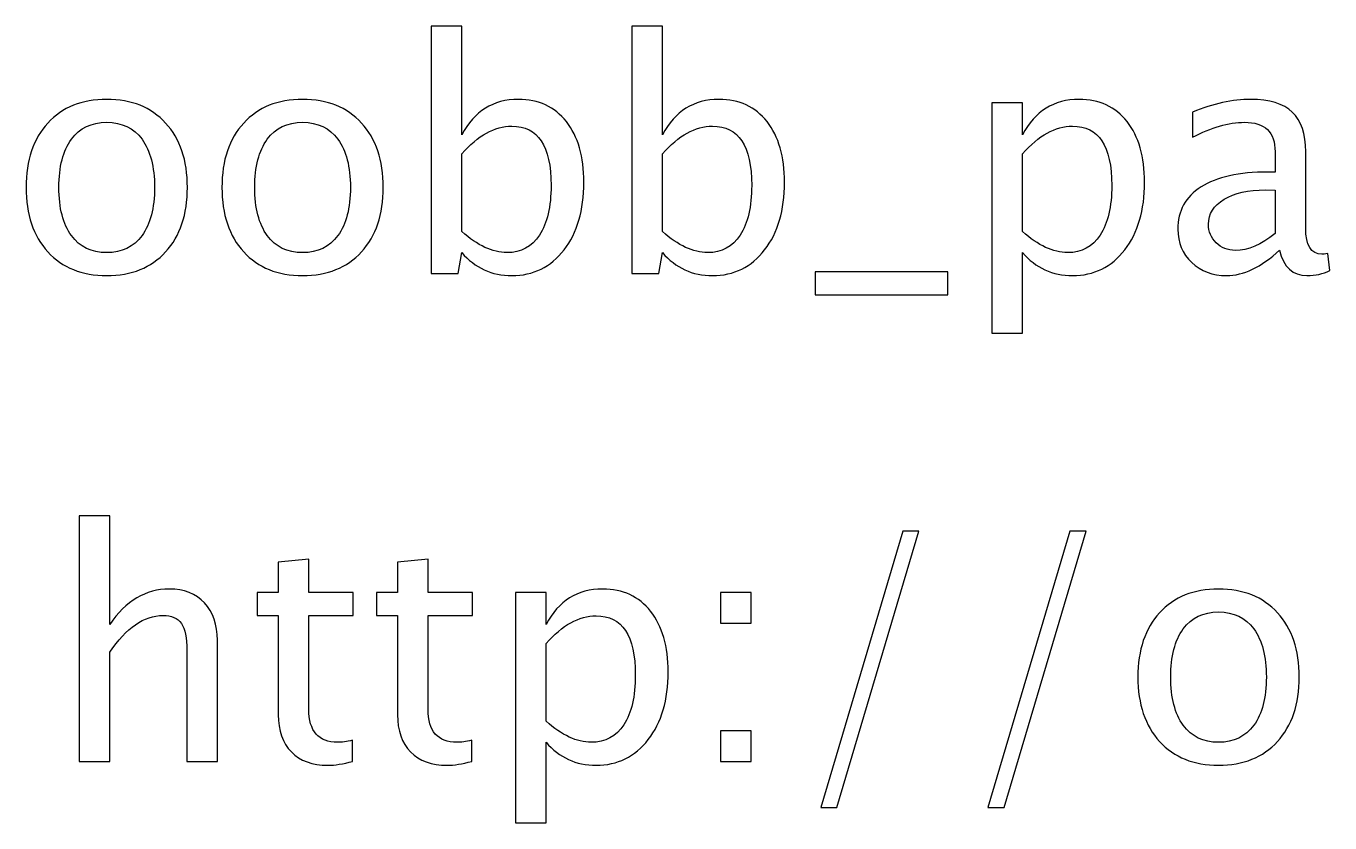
# Model space of a CAD drawing. Header units: centimetres. Extents: x -142 to 94, y -75 to 149.
# Drawn here: x -141.8 to -136.6, y 124.97 to 128.15 of the extents above; entities that cross this region are included whole.
import ezdxf

# ---------------------------------------------------------------- set-up
doc = ezdxf.new("R2010")
doc.units = ezdxf.units.CM
doc.header["$MEASUREMENT"] = 0
doc.layers.add('Layer 1', color=7, linetype='Continuous')

msp = doc.modelspace()

# ---------------------------------------------------------------- linework, layer by layer
at = {"layer": 'Layer 1'}
for points, knots in [([(-140.18315, 127.16282), (-140.18315, 127.16282), (-140.18315, 128.14961), (-140.18315, 128.14961), (-140.18315, 128.14961), (-140.18315, 128.14961), (-140.06123, 128.14961), (-140.06123, 128.14961), (-140.06123, 128.14961), (-140.06123, 128.14961), (-140.06123, 127.71633), (-140.06123, 127.71633), (-140.06123, 127.71633), (-140.01128, 127.81052), (-139.93613, 127.85751), (-139.83602, 127.85751), (-139.83602, 127.85751), (-139.75495, 127.85751), (-139.69124, 127.82809), (-139.64467, 127.76903), (-139.64467, 127.76903), (-139.5981, 127.70998), (-139.57482, 127.62933), (-139.57482, 127.5271), (-139.57482, 127.5271), (-139.57482, 127.41576), (-139.60128, 127.3258), (-139.65398, 127.25765), (-139.65398, 127.25765), (-139.70669, 127.18928), (-139.77611, 127.1552), (-139.86205, 127.1552), (-139.86205, 127.1552), (-139.94185, 127.1552), (-140.00831, 127.18568), (-140.06123, 127.24685), (-140.06123, 127.24685), (-140.06123, 127.24685), (-140.07605, 127.16282), (-140.07605, 127.16282), (-140.07605, 127.16282), (-140.07605, 127.16282), (-140.18315, 127.16282), (-140.18315, 127.16282)], [0, 0, 0, 0, 0.0833333, 0.0833333, 0.0833333, 0.0833333, 0.1666667, 0.1666667, 0.1666667, 0.1666667, 0.25, 0.25, 0.25, 0.25, 0.3333333, 0.3333333, 0.3333333, 0.3333333, 0.4166667, 0.4166667, 0.4166667, 0.4166667, 0.5, 0.5, 0.5, 0.5, 0.5833333, 0.5833333, 0.5833333, 0.5833333, 0.6666667, 0.6666667, 0.6666667, 0.6666667, 0.75, 0.75, 0.75, 0.75, 0.8333333, 0.8333333, 0.8333333, 0.8333333, 1, 1, 1, 1]), ([(-139.3839, 127.16282), (-139.3839, 127.16282), (-139.3839, 128.14961), (-139.3839, 128.14961), (-139.3839, 128.14961), (-139.3839, 128.14961), (-139.26198, 128.14961), (-139.26198, 128.14961), (-139.26198, 128.14961), (-139.26198, 128.14961), (-139.26198, 127.71633), (-139.26198, 127.71633), (-139.26198, 127.71633), (-139.21203, 127.81052), (-139.13688, 127.85751), (-139.03677, 127.85751), (-139.03677, 127.85751), (-138.9557, 127.85751), (-138.89199, 127.82809), (-138.84542, 127.76903), (-138.84542, 127.76903), (-138.79885, 127.70998), (-138.77557, 127.62933), (-138.77557, 127.5271), (-138.77557, 127.5271), (-138.77557, 127.41576), (-138.80203, 127.3258), (-138.85473, 127.25765), (-138.85473, 127.25765), (-138.90744, 127.18928), (-138.97686, 127.1552), (-139.0628, 127.1552), (-139.0628, 127.1552), (-139.1426, 127.1552), (-139.20906, 127.18568), (-139.26198, 127.24685), (-139.26198, 127.24685), (-139.26198, 127.24685), (-139.2768, 127.16282), (-139.2768, 127.16282), (-139.2768, 127.16282), (-139.2768, 127.16282), (-139.3839, 127.16282), (-139.3839, 127.16282)], [0, 0, 0, 0, 0.0833333, 0.0833333, 0.0833333, 0.0833333, 0.1666667, 0.1666667, 0.1666667, 0.1666667, 0.25, 0.25, 0.25, 0.25, 0.3333333, 0.3333333, 0.3333333, 0.3333333, 0.4166667, 0.4166667, 0.4166667, 0.4166667, 0.5, 0.5, 0.5, 0.5, 0.5833333, 0.5833333, 0.5833333, 0.5833333, 0.6666667, 0.6666667, 0.6666667, 0.6666667, 0.75, 0.75, 0.75, 0.75, 0.8333333, 0.8333333, 0.8333333, 0.8333333, 1, 1, 1, 1]), ([(-141.47558, 127.1552), (-141.57443, 127.1552), (-141.65274, 127.18674), (-141.71032, 127.24982), (-141.71032, 127.24982), (-141.7681, 127.31289), (-141.79689, 127.39862), (-141.79689, 127.50678), (-141.79689, 127.50678), (-141.79689, 127.61473), (-141.7681, 127.70024), (-141.71032, 127.76311), (-141.71032, 127.76311), (-141.65274, 127.82597), (-141.57443, 127.85751), (-141.47558, 127.85751), (-141.47558, 127.85751), (-141.37673, 127.85751), (-141.29841, 127.82597), (-141.24084, 127.76311), (-141.24084, 127.76311), (-141.18306, 127.70024), (-141.15427, 127.61473), (-141.15427, 127.50678), (-141.15427, 127.50678), (-141.15427, 127.39862), (-141.18306, 127.31289), (-141.24084, 127.24982), (-141.24084, 127.24982), (-141.29841, 127.18674), (-141.37673, 127.1552), (-141.47558, 127.1552)], [0, 0, 0, 0, 0.1111111, 0.1111111, 0.1111111, 0.1111111, 0.2222222, 0.2222222, 0.2222222, 0.2222222, 0.3333333, 0.3333333, 0.3333333, 0.3333333, 0.4444444, 0.4444444, 0.4444444, 0.4444444, 0.5555556, 0.5555556, 0.5555556, 0.5555556, 0.6666667, 0.6666667, 0.6666667, 0.6666667, 0.7777778, 0.7777778, 0.7777778, 0.7777778, 1, 1, 1, 1]), ([(-140.69538, 127.1552), (-140.79423, 127.1552), (-140.87254, 127.18674), (-140.93012, 127.24982), (-140.93012, 127.24982), (-140.9879, 127.31289), (-141.01669, 127.39862), (-141.01669, 127.50678), (-141.01669, 127.50678), (-141.01669, 127.61473), (-140.9879, 127.70024), (-140.93012, 127.76311), (-140.93012, 127.76311), (-140.87254, 127.82597), (-140.79423, 127.85751), (-140.69538, 127.85751), (-140.69538, 127.85751), (-140.59653, 127.85751), (-140.51821, 127.82597), (-140.46064, 127.76311), (-140.46064, 127.76311), (-140.40286, 127.70024), (-140.37407, 127.61473), (-140.37407, 127.50678), (-140.37407, 127.50678), (-140.37407, 127.39862), (-140.40286, 127.31289), (-140.46064, 127.24982), (-140.46064, 127.24982), (-140.51821, 127.18674), (-140.59653, 127.1552), (-140.69538, 127.1552)], [0, 0, 0, 0, 0.1111111, 0.1111111, 0.1111111, 0.1111111, 0.2222222, 0.2222222, 0.2222222, 0.2222222, 0.3333333, 0.3333333, 0.3333333, 0.3333333, 0.4444444, 0.4444444, 0.4444444, 0.4444444, 0.5555556, 0.5555556, 0.5555556, 0.5555556, 0.6666667, 0.6666667, 0.6666667, 0.6666667, 0.7777778, 0.7777778, 0.7777778, 0.7777778, 1, 1, 1, 1]), ([(-137.94965, 126.92533), (-137.94965, 126.92533), (-137.94965, 127.84354), (-137.94965, 127.84354), (-137.94965, 127.84354), (-137.94965, 127.84354), (-137.82773, 127.84354), (-137.82773, 127.84354), (-137.82773, 127.84354), (-137.82773, 127.84354), (-137.82773, 127.71633), (-137.82773, 127.71633), (-137.82773, 127.71633), (-137.77778, 127.81052), (-137.70263, 127.85751), (-137.60252, 127.85751), (-137.60252, 127.85751), (-137.52145, 127.85751), (-137.45774, 127.82809), (-137.41117, 127.76903), (-137.41117, 127.76903), (-137.3646, 127.70998), (-137.34132, 127.62933), (-137.34132, 127.5271), (-137.34132, 127.5271), (-137.34132, 127.41576), (-137.36778, 127.3258), (-137.42048, 127.25765), (-137.42048, 127.25765), (-137.47319, 127.18928), (-137.54261, 127.1552), (-137.62855, 127.1552), (-137.62855, 127.1552), (-137.70835, 127.1552), (-137.77481, 127.18568), (-137.82773, 127.24685), (-137.82773, 127.24685), (-137.82773, 127.24685), (-137.82773, 126.92533), (-137.82773, 126.92533), (-137.82773, 126.92533), (-137.82773, 126.92533), (-137.94965, 126.92533), (-137.94965, 126.92533)], [0, 0, 0, 0, 0.0833333, 0.0833333, 0.0833333, 0.0833333, 0.1666667, 0.1666667, 0.1666667, 0.1666667, 0.25, 0.25, 0.25, 0.25, 0.3333333, 0.3333333, 0.3333333, 0.3333333, 0.4166667, 0.4166667, 0.4166667, 0.4166667, 0.5, 0.5, 0.5, 0.5, 0.5833333, 0.5833333, 0.5833333, 0.5833333, 0.6666667, 0.6666667, 0.6666667, 0.6666667, 0.75, 0.75, 0.75, 0.75, 0.8333333, 0.8333333, 0.8333333, 0.8333333, 1, 1, 1, 1]), ([(-136.80348, 127.25617), (-136.87671, 127.18886), (-136.9472, 127.1552), (-137.01493, 127.1552), (-137.01493, 127.1552), (-137.0706, 127.1552), (-137.11696, 127.17256), (-137.15357, 127.20748), (-137.15357, 127.20748), (-137.1904, 127.24241), (-137.20882, 127.28643), (-137.20882, 127.33956), (-137.20882, 127.33956), (-137.20882, 127.41301), (-137.17792, 127.46953), (-137.11611, 127.5089), (-137.11611, 127.5089), (-137.0543, 127.54827), (-136.96561, 127.56795), (-136.85004, 127.56795), (-136.85004, 127.56795), (-136.85004, 127.56795), (-136.82147, 127.56795), (-136.82147, 127.56795), (-136.82147, 127.56795), (-136.82147, 127.56795), (-136.82147, 127.64902), (-136.82147, 127.64902), (-136.82147, 127.64902), (-136.82147, 127.72712), (-136.86211, 127.76607), (-136.9436, 127.76607), (-136.9436, 127.76607), (-137.00668, 127.76607), (-137.07568, 127.74617), (-137.1504, 127.70638), (-137.1504, 127.70638), (-137.1504, 127.70638), (-137.1504, 127.80671), (-137.1504, 127.80671), (-137.1504, 127.80671), (-137.06827, 127.84058), (-136.9908, 127.85751), (-136.9182, 127.85751), (-136.9182, 127.85751), (-136.84348, 127.85751), (-136.78824, 127.84058), (-136.75289, 127.8065), (-136.75289, 127.8065), (-136.71733, 127.77242), (-136.69955, 127.71993), (-136.69955, 127.64902), (-136.69955, 127.64902), (-136.69955, 127.64902), (-136.69955, 127.34485), (-136.69955, 127.34485), (-136.69955, 127.34485), (-136.69955, 127.27522), (-136.67817, 127.24029), (-136.6352, 127.24029), (-136.6352, 127.24029), (-136.62991, 127.24029), (-136.62208, 127.24114), (-136.61171, 127.24283), (-136.61171, 127.24283), (-136.61171, 127.24283), (-136.60303, 127.1751), (-136.60303, 127.1751), (-136.60303, 127.1751), (-136.63076, 127.16176), (-136.66124, 127.1552), (-136.69468, 127.1552), (-136.69468, 127.1552), (-136.75162, 127.1552), (-136.78781, 127.18886), (-136.80348, 127.25617)], [0, 0, 0, 0, 0.05, 0.05, 0.05, 0.05, 0.1, 0.1, 0.1, 0.1, 0.15, 0.15, 0.15, 0.15, 0.2, 0.2, 0.2, 0.2, 0.25, 0.25, 0.25, 0.25, 0.3, 0.3, 0.3, 0.3, 0.35, 0.35, 0.35, 0.35, 0.4, 0.4, 0.4, 0.4, 0.45, 0.45, 0.45, 0.45, 0.5, 0.5, 0.5, 0.5, 0.55, 0.55, 0.55, 0.55, 0.6, 0.6, 0.6, 0.6, 0.65, 0.65, 0.65, 0.65, 0.7, 0.7, 0.7, 0.7, 0.75, 0.75, 0.75, 0.75, 0.8, 0.8, 0.8, 0.8, 0.85, 0.85, 0.85, 0.85, 0.9, 0.9, 0.9, 0.9, 1, 1, 1, 1]), ([(-141.47579, 127.24664), (-141.41547, 127.24664), (-141.36848, 127.26929), (-141.33503, 127.3148), (-141.33503, 127.3148), (-141.3018, 127.36009), (-141.28508, 127.42423), (-141.28508, 127.50678), (-141.28508, 127.50678), (-141.28508, 127.58912), (-141.3018, 127.65304), (-141.33503, 127.69834), (-141.33503, 127.69834), (-141.36848, 127.74342), (-141.41547, 127.76607), (-141.47579, 127.76607), (-141.47579, 127.76607), (-141.53633, 127.76607), (-141.58332, 127.74342), (-141.61634, 127.69834), (-141.61634, 127.69834), (-141.64957, 127.65304), (-141.66608, 127.58912), (-141.66608, 127.50678), (-141.66608, 127.50678), (-141.66608, 127.42423), (-141.64957, 127.36009), (-141.61634, 127.3148), (-141.61634, 127.3148), (-141.58332, 127.26929), (-141.53633, 127.24664), (-141.47579, 127.24664)], [0, 0, 0, 0, 0.1111111, 0.1111111, 0.1111111, 0.1111111, 0.2222222, 0.2222222, 0.2222222, 0.2222222, 0.3333333, 0.3333333, 0.3333333, 0.3333333, 0.4444444, 0.4444444, 0.4444444, 0.4444444, 0.5555556, 0.5555556, 0.5555556, 0.5555556, 0.6666667, 0.6666667, 0.6666667, 0.6666667, 0.7777778, 0.7777778, 0.7777778, 0.7777778, 1, 1, 1, 1]), ([(-140.69559, 127.24664), (-140.63527, 127.24664), (-140.58828, 127.26929), (-140.55483, 127.3148), (-140.55483, 127.3148), (-140.5216, 127.36009), (-140.50488, 127.42423), (-140.50488, 127.50678), (-140.50488, 127.50678), (-140.50488, 127.58912), (-140.5216, 127.65304), (-140.55483, 127.69834), (-140.55483, 127.69834), (-140.58828, 127.74342), (-140.63527, 127.76607), (-140.69559, 127.76607), (-140.69559, 127.76607), (-140.75613, 127.76607), (-140.80312, 127.74342), (-140.83614, 127.69834), (-140.83614, 127.69834), (-140.86937, 127.65304), (-140.88588, 127.58912), (-140.88588, 127.50678), (-140.88588, 127.50678), (-140.88588, 127.42423), (-140.86937, 127.36009), (-140.83614, 127.3148), (-140.83614, 127.3148), (-140.80312, 127.26929), (-140.75613, 127.24664), (-140.69559, 127.24664)], [0, 0, 0, 0, 0.1111111, 0.1111111, 0.1111111, 0.1111111, 0.2222222, 0.2222222, 0.2222222, 0.2222222, 0.3333333, 0.3333333, 0.3333333, 0.3333333, 0.4444444, 0.4444444, 0.4444444, 0.4444444, 0.5555556, 0.5555556, 0.5555556, 0.5555556, 0.6666667, 0.6666667, 0.6666667, 0.6666667, 0.7777778, 0.7777778, 0.7777778, 0.7777778, 1, 1, 1, 1]), ([(-140.06123, 127.33088), (-139.99836, 127.27479), (-139.93846, 127.24664), (-139.88152, 127.24664), (-139.88152, 127.24664), (-139.82543, 127.24664), (-139.78204, 127.27014), (-139.75156, 127.31691), (-139.75156, 127.31691), (-139.72087, 127.36369), (-139.70563, 127.42952), (-139.70563, 127.51461), (-139.70563, 127.51461), (-139.70563, 127.67209), (-139.7577, 127.75083), (-139.86184, 127.75083), (-139.86184, 127.75083), (-139.93, 127.75083), (-139.99646, 127.714), (-140.06123, 127.64013), (-140.06123, 127.64013), (-140.06123, 127.64013), (-140.06123, 127.33088), (-140.06123, 127.33088)], [0, 0, 0, 0, 0.1428571, 0.1428571, 0.1428571, 0.1428571, 0.2857143, 0.2857143, 0.2857143, 0.2857143, 0.4285714, 0.4285714, 0.4285714, 0.4285714, 0.5714286, 0.5714286, 0.5714286, 0.5714286, 0.7142857, 0.7142857, 0.7142857, 0.7142857, 1, 1, 1, 1]), ([(-139.26198, 127.33088), (-139.19911, 127.27479), (-139.13921, 127.24664), (-139.08227, 127.24664), (-139.08227, 127.24664), (-139.02618, 127.24664), (-138.98279, 127.27014), (-138.95231, 127.31691), (-138.95231, 127.31691), (-138.92162, 127.36369), (-138.90638, 127.42952), (-138.90638, 127.51461), (-138.90638, 127.51461), (-138.90638, 127.67209), (-138.95845, 127.75083), (-139.06259, 127.75083), (-139.06259, 127.75083), (-139.13075, 127.75083), (-139.19721, 127.714), (-139.26198, 127.64013), (-139.26198, 127.64013), (-139.26198, 127.64013), (-139.26198, 127.33088), (-139.26198, 127.33088)], [0, 0, 0, 0, 0.1428571, 0.1428571, 0.1428571, 0.1428571, 0.2857143, 0.2857143, 0.2857143, 0.2857143, 0.4285714, 0.4285714, 0.4285714, 0.4285714, 0.5714286, 0.5714286, 0.5714286, 0.5714286, 0.7142857, 0.7142857, 0.7142857, 0.7142857, 1, 1, 1, 1]), ([(-137.82773, 127.33088), (-137.76486, 127.27479), (-137.70496, 127.24664), (-137.64802, 127.24664), (-137.64802, 127.24664), (-137.59193, 127.24664), (-137.54854, 127.27014), (-137.51806, 127.31691), (-137.51806, 127.31691), (-137.48737, 127.36369), (-137.47213, 127.42952), (-137.47213, 127.51461), (-137.47213, 127.51461), (-137.47213, 127.67209), (-137.5242, 127.75083), (-137.62834, 127.75083), (-137.62834, 127.75083), (-137.6965, 127.75083), (-137.76296, 127.714), (-137.82773, 127.64013), (-137.82773, 127.64013), (-137.82773, 127.64013), (-137.82773, 127.33088), (-137.82773, 127.33088)], [0, 0, 0, 0, 0.1428571, 0.1428571, 0.1428571, 0.1428571, 0.2857143, 0.2857143, 0.2857143, 0.2857143, 0.4285714, 0.4285714, 0.4285714, 0.4285714, 0.5714286, 0.5714286, 0.5714286, 0.5714286, 0.7142857, 0.7142857, 0.7142857, 0.7142857, 1, 1, 1, 1]), ([(-136.82147, 127.32263), (-136.82147, 127.32263), (-136.82147, 127.49556), (-136.82147, 127.49556), (-136.82147, 127.49556), (-136.82147, 127.49556), (-136.86063, 127.49683), (-136.86063, 127.49683), (-136.86063, 127.49683), (-136.92836, 127.49683), (-136.98297, 127.48434), (-137.02467, 127.45937), (-137.02467, 127.45937), (-137.06616, 127.43418), (-137.0869, 127.40095), (-137.0869, 127.35946), (-137.0869, 127.35946), (-137.0869, 127.33046), (-137.07653, 127.30591), (-137.056, 127.2858), (-137.056, 127.2858), (-137.03525, 127.26569), (-137.01006, 127.25553), (-136.98022, 127.25553), (-136.98022, 127.25553), (-136.92942, 127.25553), (-136.8765, 127.27797), (-136.82147, 127.32263)], [0, 0, 0, 0, 0.125, 0.125, 0.125, 0.125, 0.25, 0.25, 0.25, 0.25, 0.375, 0.375, 0.375, 0.375, 0.5, 0.5, 0.5, 0.5, 0.625, 0.625, 0.625, 0.625, 0.75, 0.75, 0.75, 0.75, 1, 1, 1, 1]), ([(-138.65323, 127.079), (-138.65323, 127.079), (-138.65323, 127.17044), (-138.65323, 127.17044), (-138.65323, 127.17044), (-138.65323, 127.17044), (-138.12491, 127.17044), (-138.12491, 127.17044), (-138.12491, 127.17044), (-138.12491, 127.17044), (-138.12491, 127.079), (-138.12491, 127.079), (-138.12491, 127.079), (-138.12491, 127.079), (-138.65323, 127.079), (-138.65323, 127.079)], [0, 0, 0, 0, 0.2, 0.2, 0.2, 0.2, 0.4, 0.4, 0.4, 0.4, 0.6, 0.6, 0.6, 0.6, 1, 1, 1, 1]), ([(-141.58567, 125.21887), (-141.58567, 125.21887), (-141.58567, 126.19804), (-141.58567, 126.19804), (-141.58567, 126.19804), (-141.58567, 126.19804), (-141.46375, 126.19804), (-141.46375, 126.19804), (-141.46375, 126.19804), (-141.46375, 126.19804), (-141.46375, 125.76476), (-141.46375, 125.76476), (-141.46375, 125.76476), (-141.39919, 125.85895), (-141.32003, 125.90594), (-141.22647, 125.90594), (-141.22647, 125.90594), (-141.16763, 125.90594), (-141.12085, 125.88753), (-141.08635, 125.85048), (-141.08635, 125.85048), (-141.05185, 125.81365), (-141.03449, 125.76391), (-141.03449, 125.70168), (-141.03449, 125.70168), (-141.03449, 125.70168), (-141.03449, 125.21887), (-141.03449, 125.21887), (-141.03449, 125.21887), (-141.03449, 125.21887), (-141.15641, 125.21887), (-141.15641, 125.21887), (-141.15641, 125.21887), (-141.15641, 125.21887), (-141.15641, 125.66189), (-141.15641, 125.66189), (-141.15641, 125.66189), (-141.15641, 125.71184), (-141.16382, 125.7474), (-141.17842, 125.76857), (-141.17842, 125.76857), (-141.19324, 125.78995), (-141.21758, 125.80053), (-141.25166, 125.80053), (-141.25166, 125.80053), (-141.32659, 125.80053), (-141.39729, 125.75164), (-141.46375, 125.65385), (-141.46375, 125.65385), (-141.46375, 125.65385), (-141.46375, 125.21887), (-141.46375, 125.21887), (-141.46375, 125.21887), (-141.46375, 125.21887), (-141.58567, 125.21887), (-141.58567, 125.21887)], [0, 0, 0, 0, 0.0666667, 0.0666667, 0.0666667, 0.0666667, 0.1333333, 0.1333333, 0.1333333, 0.1333333, 0.2, 0.2, 0.2, 0.2, 0.2666667, 0.2666667, 0.2666667, 0.2666667, 0.3333333, 0.3333333, 0.3333333, 0.3333333, 0.4, 0.4, 0.4, 0.4, 0.4666667, 0.4666667, 0.4666667, 0.4666667, 0.5333333, 0.5333333, 0.5333333, 0.5333333, 0.6, 0.6, 0.6, 0.6, 0.6666667, 0.6666667, 0.6666667, 0.6666667, 0.7333333, 0.7333333, 0.7333333, 0.7333333, 0.8, 0.8, 0.8, 0.8, 0.8666667, 0.8666667, 0.8666667, 0.8666667, 1, 1, 1, 1]), ([(-138.63123, 125.03472), (-138.63123, 125.03472), (-138.30463, 126.13708), (-138.30463, 126.13708), (-138.30463, 126.13708), (-138.30463, 126.13708), (-138.24007, 126.13708), (-138.24007, 126.13708), (-138.24007, 126.13708), (-138.24007, 126.13708), (-138.56667, 125.03472), (-138.56667, 125.03472), (-138.56667, 125.03472), (-138.56667, 125.03472), (-138.63123, 125.03472), (-138.63123, 125.03472)], [0, 0, 0, 0, 0.2, 0.2, 0.2, 0.2, 0.4, 0.4, 0.4, 0.4, 0.6, 0.6, 0.6, 0.6, 1, 1, 1, 1]), ([(-137.96533, 125.03472), (-137.96533, 125.03472), (-137.63873, 126.13708), (-137.63873, 126.13708), (-137.63873, 126.13708), (-137.63873, 126.13708), (-137.57417, 126.13708), (-137.57417, 126.13708), (-137.57417, 126.13708), (-137.57417, 126.13708), (-137.90077, 125.03472), (-137.90077, 125.03472), (-137.90077, 125.03472), (-137.90077, 125.03472), (-137.96533, 125.03472), (-137.96533, 125.03472)], [0, 0, 0, 0, 0.2, 0.2, 0.2, 0.2, 0.4, 0.4, 0.4, 0.4, 0.6, 0.6, 0.6, 0.6, 1, 1, 1, 1]), ([(-140.49643, 125.21908), (-140.53411, 125.20871), (-140.56691, 125.20363), (-140.59464, 125.20363), (-140.59464, 125.20363), (-140.65687, 125.20363), (-140.70534, 125.22141), (-140.74006, 125.25697), (-140.74006, 125.25697), (-140.77498, 125.29253), (-140.79234, 125.34185), (-140.79234, 125.40514), (-140.79234, 125.40514), (-140.79234, 125.40514), (-140.79234, 125.80053), (-140.79234, 125.80053), (-140.79234, 125.80053), (-140.79234, 125.80053), (-140.87658, 125.80053), (-140.87658, 125.80053), (-140.87658, 125.80053), (-140.87658, 125.80053), (-140.87658, 125.89197), (-140.87658, 125.89197), (-140.87658, 125.89197), (-140.87658, 125.89197), (-140.79234, 125.89197), (-140.79234, 125.89197), (-140.79234, 125.89197), (-140.79234, 125.89197), (-140.79234, 126.01368), (-140.79234, 126.01368), (-140.79234, 126.01368), (-140.79234, 126.01368), (-140.67042, 126.02532), (-140.67042, 126.02532), (-140.67042, 126.02532), (-140.67042, 126.02532), (-140.67042, 125.89197), (-140.67042, 125.89197), (-140.67042, 125.89197), (-140.67042, 125.89197), (-140.49389, 125.89197), (-140.49389, 125.89197), (-140.49389, 125.89197), (-140.49389, 125.89197), (-140.49389, 125.80053), (-140.49389, 125.80053), (-140.49389, 125.80053), (-140.49389, 125.80053), (-140.67042, 125.80053), (-140.67042, 125.80053), (-140.67042, 125.80053), (-140.67042, 125.80053), (-140.67042, 125.42715), (-140.67042, 125.42715), (-140.67042, 125.42715), (-140.67042, 125.3391), (-140.63211, 125.29507), (-140.5557, 125.29507), (-140.5557, 125.29507), (-140.5394, 125.29507), (-140.51971, 125.29782), (-140.49643, 125.30311), (-140.49643, 125.30311), (-140.49643, 125.30311), (-140.49643, 125.21908), (-140.49643, 125.21908)], [0, 0, 0, 0, 0.0555556, 0.0555556, 0.0555556, 0.0555556, 0.1111111, 0.1111111, 0.1111111, 0.1111111, 0.1666667, 0.1666667, 0.1666667, 0.1666667, 0.2222222, 0.2222222, 0.2222222, 0.2222222, 0.2777778, 0.2777778, 0.2777778, 0.2777778, 0.3333333, 0.3333333, 0.3333333, 0.3333333, 0.3888889, 0.3888889, 0.3888889, 0.3888889, 0.4444444, 0.4444444, 0.4444444, 0.4444444, 0.5, 0.5, 0.5, 0.5, 0.5555556, 0.5555556, 0.5555556, 0.5555556, 0.6111111, 0.6111111, 0.6111111, 0.6111111, 0.6666667, 0.6666667, 0.6666667, 0.6666667, 0.7222222, 0.7222222, 0.7222222, 0.7222222, 0.7777778, 0.7777778, 0.7777778, 0.7777778, 0.8333333, 0.8333333, 0.8333333, 0.8333333, 0.8888889, 0.8888889, 0.8888889, 0.8888889, 1, 1, 1, 1]), ([(-140.02145, 125.21908), (-140.05913, 125.20871), (-140.09193, 125.20363), (-140.11966, 125.20363), (-140.11966, 125.20363), (-140.18189, 125.20363), (-140.23036, 125.22141), (-140.26508, 125.25697), (-140.26508, 125.25697), (-140.3, 125.29253), (-140.31736, 125.34185), (-140.31736, 125.40514), (-140.31736, 125.40514), (-140.31736, 125.40514), (-140.31736, 125.80053), (-140.31736, 125.80053), (-140.31736, 125.80053), (-140.31736, 125.80053), (-140.4016, 125.80053), (-140.4016, 125.80053), (-140.4016, 125.80053), (-140.4016, 125.80053), (-140.4016, 125.89197), (-140.4016, 125.89197), (-140.4016, 125.89197), (-140.4016, 125.89197), (-140.31736, 125.89197), (-140.31736, 125.89197), (-140.31736, 125.89197), (-140.31736, 125.89197), (-140.31736, 126.01368), (-140.31736, 126.01368), (-140.31736, 126.01368), (-140.31736, 126.01368), (-140.19544, 126.02532), (-140.19544, 126.02532), (-140.19544, 126.02532), (-140.19544, 126.02532), (-140.19544, 125.89197), (-140.19544, 125.89197), (-140.19544, 125.89197), (-140.19544, 125.89197), (-140.01891, 125.89197), (-140.01891, 125.89197), (-140.01891, 125.89197), (-140.01891, 125.89197), (-140.01891, 125.80053), (-140.01891, 125.80053), (-140.01891, 125.80053), (-140.01891, 125.80053), (-140.19544, 125.80053), (-140.19544, 125.80053), (-140.19544, 125.80053), (-140.19544, 125.80053), (-140.19544, 125.42715), (-140.19544, 125.42715), (-140.19544, 125.42715), (-140.19544, 125.3391), (-140.15713, 125.29507), (-140.08072, 125.29507), (-140.08072, 125.29507), (-140.06442, 125.29507), (-140.04473, 125.29782), (-140.02145, 125.30311), (-140.02145, 125.30311), (-140.02145, 125.30311), (-140.02145, 125.21908), (-140.02145, 125.21908)], [0, 0, 0, 0, 0.0555556, 0.0555556, 0.0555556, 0.0555556, 0.1111111, 0.1111111, 0.1111111, 0.1111111, 0.1666667, 0.1666667, 0.1666667, 0.1666667, 0.2222222, 0.2222222, 0.2222222, 0.2222222, 0.2777778, 0.2777778, 0.2777778, 0.2777778, 0.3333333, 0.3333333, 0.3333333, 0.3333333, 0.3888889, 0.3888889, 0.3888889, 0.3888889, 0.4444444, 0.4444444, 0.4444444, 0.4444444, 0.5, 0.5, 0.5, 0.5, 0.5555556, 0.5555556, 0.5555556, 0.5555556, 0.6111111, 0.6111111, 0.6111111, 0.6111111, 0.6666667, 0.6666667, 0.6666667, 0.6666667, 0.7222222, 0.7222222, 0.7222222, 0.7222222, 0.7777778, 0.7777778, 0.7777778, 0.7777778, 0.8333333, 0.8333333, 0.8333333, 0.8333333, 0.8888889, 0.8888889, 0.8888889, 0.8888889, 1, 1, 1, 1]), ([(-139.84746, 124.97376), (-139.84746, 124.97376), (-139.84746, 125.89197), (-139.84746, 125.89197), (-139.84746, 125.89197), (-139.84746, 125.89197), (-139.72554, 125.89197), (-139.72554, 125.89197), (-139.72554, 125.89197), (-139.72554, 125.89197), (-139.72554, 125.76476), (-139.72554, 125.76476), (-139.72554, 125.76476), (-139.67559, 125.85895), (-139.60044, 125.90594), (-139.50033, 125.90594), (-139.50033, 125.90594), (-139.41926, 125.90594), (-139.35555, 125.87652), (-139.30898, 125.81746), (-139.30898, 125.81746), (-139.26241, 125.75841), (-139.23913, 125.67776), (-139.23913, 125.57553), (-139.23913, 125.57553), (-139.23913, 125.46419), (-139.26559, 125.37423), (-139.31829, 125.30608), (-139.31829, 125.30608), (-139.371, 125.23771), (-139.44042, 125.20363), (-139.52636, 125.20363), (-139.52636, 125.20363), (-139.60616, 125.20363), (-139.67262, 125.23411), (-139.72554, 125.29528), (-139.72554, 125.29528), (-139.72554, 125.29528), (-139.72554, 124.97376), (-139.72554, 124.97376), (-139.72554, 124.97376), (-139.72554, 124.97376), (-139.84746, 124.97376), (-139.84746, 124.97376)], [0, 0, 0, 0, 0.0833333, 0.0833333, 0.0833333, 0.0833333, 0.1666667, 0.1666667, 0.1666667, 0.1666667, 0.25, 0.25, 0.25, 0.25, 0.3333333, 0.3333333, 0.3333333, 0.3333333, 0.4166667, 0.4166667, 0.4166667, 0.4166667, 0.5, 0.5, 0.5, 0.5, 0.5833333, 0.5833333, 0.5833333, 0.5833333, 0.6666667, 0.6666667, 0.6666667, 0.6666667, 0.75, 0.75, 0.75, 0.75, 0.8333333, 0.8333333, 0.8333333, 0.8333333, 1, 1, 1, 1]), ([(-137.0467, 125.20363), (-137.14555, 125.20363), (-137.22386, 125.23517), (-137.28144, 125.29825), (-137.28144, 125.29825), (-137.33922, 125.36132), (-137.36801, 125.44705), (-137.36801, 125.55521), (-137.36801, 125.55521), (-137.36801, 125.66316), (-137.33922, 125.74867), (-137.28144, 125.81154), (-137.28144, 125.81154), (-137.22386, 125.8744), (-137.14555, 125.90594), (-137.0467, 125.90594), (-137.0467, 125.90594), (-136.94785, 125.90594), (-136.86953, 125.8744), (-136.81196, 125.81154), (-136.81196, 125.81154), (-136.75418, 125.74867), (-136.72539, 125.66316), (-136.72539, 125.55521), (-136.72539, 125.55521), (-136.72539, 125.44705), (-136.75418, 125.36132), (-136.81196, 125.29825), (-136.81196, 125.29825), (-136.86953, 125.23517), (-136.94785, 125.20363), (-137.0467, 125.20363)], [0, 0, 0, 0, 0.1111111, 0.1111111, 0.1111111, 0.1111111, 0.2222222, 0.2222222, 0.2222222, 0.2222222, 0.3333333, 0.3333333, 0.3333333, 0.3333333, 0.4444444, 0.4444444, 0.4444444, 0.4444444, 0.5555556, 0.5555556, 0.5555556, 0.5555556, 0.6666667, 0.6666667, 0.6666667, 0.6666667, 0.7777778, 0.7777778, 0.7777778, 0.7777778, 1, 1, 1, 1]), ([(-139.03043, 125.77005), (-139.03043, 125.77005), (-139.03043, 125.89197), (-139.03043, 125.89197), (-139.03043, 125.89197), (-139.03043, 125.89197), (-138.90851, 125.89197), (-138.90851, 125.89197), (-138.90851, 125.89197), (-138.90851, 125.89197), (-138.90851, 125.77005), (-138.90851, 125.77005), (-138.90851, 125.77005), (-138.90851, 125.77005), (-139.03043, 125.77005), (-139.03043, 125.77005)], [0, 0, 0, 0, 0.2, 0.2, 0.2, 0.2, 0.4, 0.4, 0.4, 0.4, 0.6, 0.6, 0.6, 0.6, 1, 1, 1, 1]), ([(-139.72554, 125.37931), (-139.66267, 125.32322), (-139.60277, 125.29507), (-139.54583, 125.29507), (-139.54583, 125.29507), (-139.48974, 125.29507), (-139.44635, 125.31857), (-139.41587, 125.36534), (-139.41587, 125.36534), (-139.38518, 125.41212), (-139.36994, 125.47795), (-139.36994, 125.56304), (-139.36994, 125.56304), (-139.36994, 125.72052), (-139.42201, 125.79926), (-139.52615, 125.79926), (-139.52615, 125.79926), (-139.59431, 125.79926), (-139.66077, 125.76243), (-139.72554, 125.68856), (-139.72554, 125.68856), (-139.72554, 125.68856), (-139.72554, 125.37931), (-139.72554, 125.37931)], [0, 0, 0, 0, 0.1428571, 0.1428571, 0.1428571, 0.1428571, 0.2857143, 0.2857143, 0.2857143, 0.2857143, 0.4285714, 0.4285714, 0.4285714, 0.4285714, 0.5714286, 0.5714286, 0.5714286, 0.5714286, 0.7142857, 0.7142857, 0.7142857, 0.7142857, 1, 1, 1, 1]), ([(-137.04691, 125.29507), (-136.98659, 125.29507), (-136.9396, 125.31772), (-136.90615, 125.36323), (-136.90615, 125.36323), (-136.87292, 125.40852), (-136.8562, 125.47266), (-136.8562, 125.55521), (-136.8562, 125.55521), (-136.8562, 125.63755), (-136.87292, 125.70147), (-136.90615, 125.74677), (-136.90615, 125.74677), (-136.9396, 125.79185), (-136.98659, 125.8145), (-137.04691, 125.8145), (-137.04691, 125.8145), (-137.10745, 125.8145), (-137.15444, 125.79185), (-137.18746, 125.74677), (-137.18746, 125.74677), (-137.22069, 125.70147), (-137.2372, 125.63755), (-137.2372, 125.55521), (-137.2372, 125.55521), (-137.2372, 125.47266), (-137.22069, 125.40852), (-137.18746, 125.36323), (-137.18746, 125.36323), (-137.15444, 125.31772), (-137.10745, 125.29507), (-137.04691, 125.29507)], [0, 0, 0, 0, 0.1111111, 0.1111111, 0.1111111, 0.1111111, 0.2222222, 0.2222222, 0.2222222, 0.2222222, 0.3333333, 0.3333333, 0.3333333, 0.3333333, 0.4444444, 0.4444444, 0.4444444, 0.4444444, 0.5555556, 0.5555556, 0.5555556, 0.5555556, 0.6666667, 0.6666667, 0.6666667, 0.6666667, 0.7777778, 0.7777778, 0.7777778, 0.7777778, 1, 1, 1, 1]), ([(-139.03043, 125.21887), (-139.03043, 125.21887), (-139.03043, 125.34079), (-139.03043, 125.34079), (-139.03043, 125.34079), (-139.03043, 125.34079), (-138.90851, 125.34079), (-138.90851, 125.34079), (-138.90851, 125.34079), (-138.90851, 125.34079), (-138.90851, 125.21887), (-138.90851, 125.21887), (-138.90851, 125.21887), (-138.90851, 125.21887), (-139.03043, 125.21887), (-139.03043, 125.21887)], [0, 0, 0, 0, 0.2, 0.2, 0.2, 0.2, 0.4, 0.4, 0.4, 0.4, 0.6, 0.6, 0.6, 0.6, 1, 1, 1, 1])]:
    msp.add_open_spline(points, degree=3, knots=knots, dxfattribs=at)

doc.saveas('drawing.dxf')
